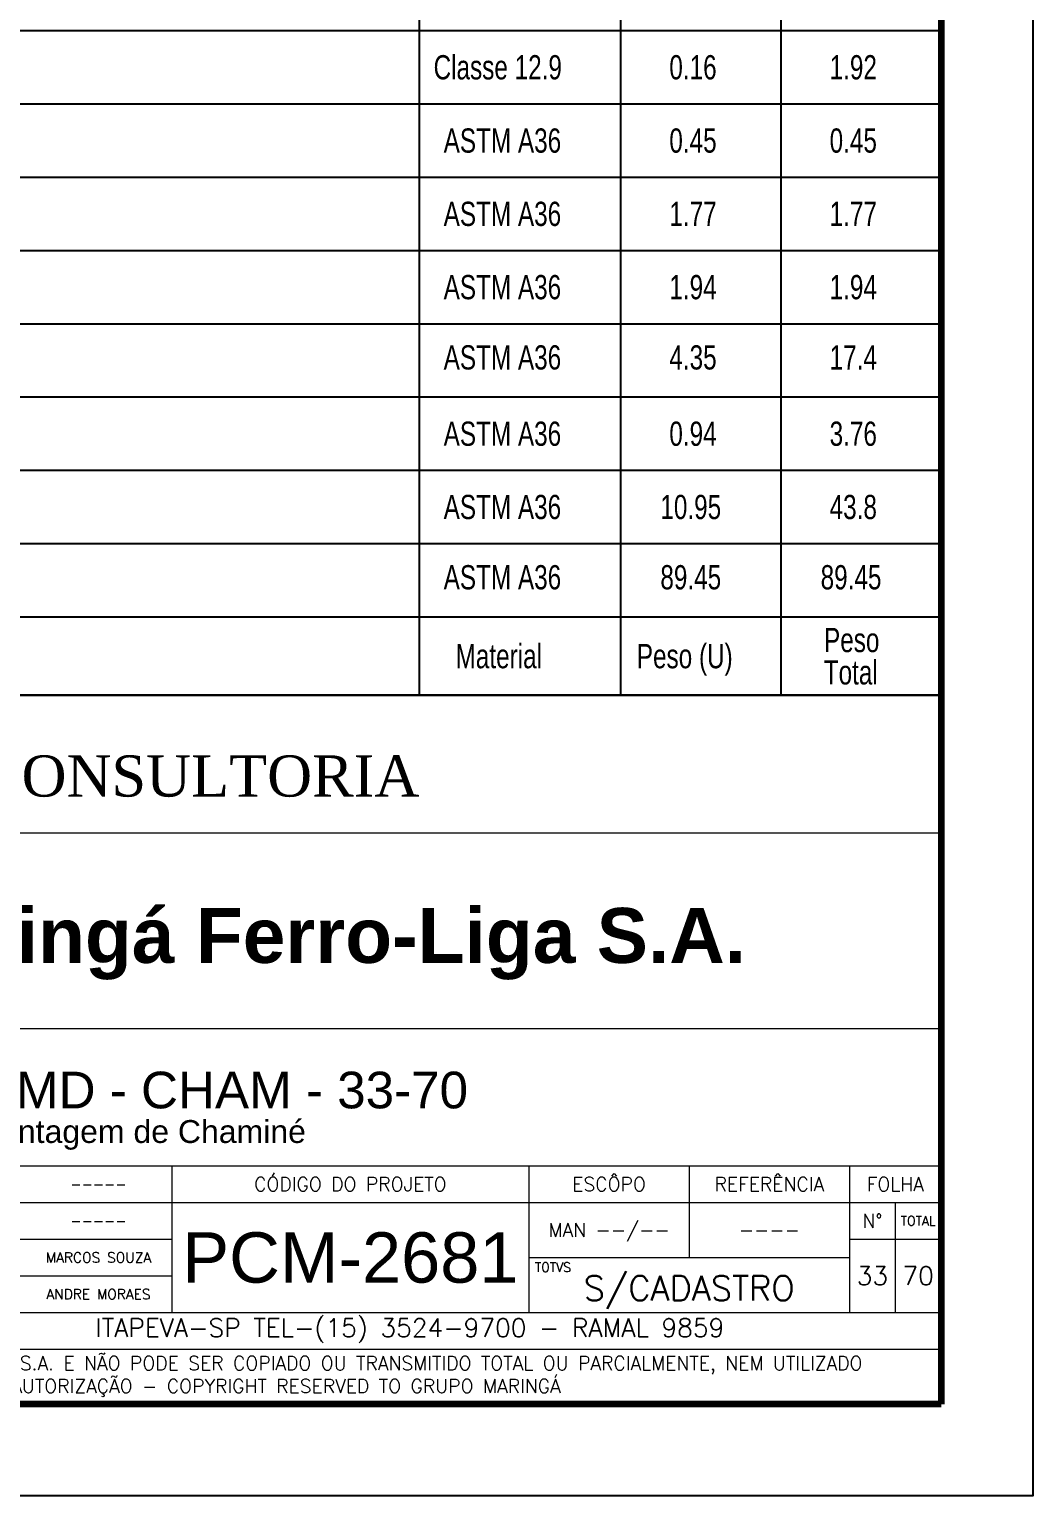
# Model space of a CAD drawing. Header units: millimetres. Extents: x 5983 to 6824, y 1301 to 1895.
# Drawn here: x 6714.7 to 6824.3, y 1300.7 to 1460.8 of the extents above; entities that cross this region are included whole.
import ezdxf
from ezdxf.enums import TextEntityAlignment as Align

# ---------------------------------------------------------------- set-up
doc = ezdxf.new("R2010")
doc.units = ezdxf.units.MM
doc.linetypes.add('SLD-Sólida', pattern=[0])
doc.layers.add('CARIMBO', color=7, linetype='Continuous', lineweight=0)
doc.layers.add('FOLHA', color=7, linetype='Continuous')
doc.layers.add('TEXTO', color=7, linetype='SLD-Sólida')
doc.styles.add('ARIAL', font='arial.ttf', dxfattribs={"height": 3})
doc.styles.add('SLDTEXTSTYLE5', font='TXT', dxfattribs={"width": 0.75})
doc.styles.add('TEXTO 1.5MM', font='romans.shx', dxfattribs={"height": 1.5})
doc.styles.add('TEXTO 2MM', font='ROMANS.SHX', dxfattribs={"height": 2})
doc.styles.add('TIPO 2 - ARIAL', font='arial.ttf', dxfattribs={"height": 3})

# ---------------------------------------------------------------- blocks, each defined once
blk = doc.blocks.new('A$C2c571835')
at = {"layer": 'TEXTO'}
for p, q in [((118, 80.56), (118, 72.56)), ((140, 80.56), (140, 72.56)), ((157.5, 80.56), (157.5, 72.56)), ((175, 80.56), (175, 72.56)), ((27, 72.56), (118, 72.56)), ((118, 72.56), (118, 64.56)), ((118, 72.56), (140, 72.56)), ((140, 72.56), (140, 64.56)), ((140, 72.56), (157.5, 72.56)), ((157.5, 72.56), (157.5, 64.56)), ((157.5, 72.56), (175, 72.56)), ((175, 72.56), (175, 64.56)), ((27, 64.56), (118, 64.56)), ((118, 64.56), (118, 56.56)), ((118, 64.56), (140, 64.56)), ((140, 64.56), (140, 56.56)), ((140, 64.56), (157.5, 64.56)), ((157.5, 64.56), (157.5, 56.56)), ((157.5, 64.56), (175, 64.56)), ((175, 64.56), (175, 56.56)), ((27, 56.56), (118, 56.56)), ((118, 56.56), (118, 48.56)), ((118, 56.56), (140, 56.56)), ((140, 56.56), (140, 48.56)), ((140, 56.56), (157.5, 56.56)), ((157.5, 56.56), (157.5, 48.56)), ((157.5, 56.56), (175, 56.56)), ((175, 56.56), (175, 48.56)), ((27, 48.56), (118, 48.56)), ((118, 48.56), (118, 40.56)), ((118, 48.56), (140, 48.56)), ((140, 48.56), (140, 40.56)), ((140, 48.56), (157.5, 48.56)), ((157.5, 48.56), (157.5, 40.56)), ((157.5, 48.56), (175, 48.56)), ((175, 48.56), (175, 40.56)), ((27, 40.56), (118, 40.56)), ((118, 40.56), (118, 32.56)), ((118, 40.56), (140, 40.56)), ((140, 40.56), (140, 32.56)), ((140, 40.56), (157.5, 40.56)), ((157.5, 40.56), (157.5, 32.56)), ((157.5, 40.56), (175, 40.56)), ((175, 40.56), (175, 32.56)), ((27, 32.56), (118, 32.56)), ((118, 32.56), (118, 24.56)), ((118, 32.56), (140, 32.56)), ((140, 32.56), (140, 24.56)), ((140, 32.56), (157.5, 32.56)), ((157.5, 32.56), (157.5, 24.56)), ((157.5, 32.56), (175, 32.56)), ((175, 32.56), (175, 24.56)), ((27, 24.56), (118, 24.56)), ((118, 24.56), (118, 16.56)), ((118, 24.56), (140, 24.56)), ((140, 24.56), (140, 16.56)), ((140, 24.56), (157.5, 24.56)), ((157.5, 24.56), (157.5, 16.56)), ((157.5, 24.56), (175, 24.56)), ((175, 24.56), (175, 16.56)), ((27, 16.56), (118, 16.56)), ((118, 16.56), (118, 8.56)), ((118, 16.56), (140, 16.56)), ((140, 16.56), (140, 8.56)), ((140, 16.56), (157.5, 16.56)), ((157.5, 16.56), (157.5, 8.56)), ((157.5, 16.56), (175, 16.56)), ((175, 16.56), (175, 8.56)), ((27, 8.56), (118, 8.56)), ((118, 8.56), (118, 0)), ((118, 8.56), (140, 8.56)), ((140, 8.56), (140, 0)), ((140, 8.56), (157.5, 8.56)), ((157.5, 8.56), (157.5, 0)), ((157.5, 8.56), (175, 8.56)), ((175, 8.56), (175, 0)), ((27, 0), (118, 0)), ((118, 0), (140, 0)), ((140, 0), (157.5, 0)), ((157.5, 0), (175, 0))]:
    blk.add_line(p, q, dxfattribs=at)
at = {"layer": 'TEXTO', "linetype": 'SLD-Sólida'}
blk.add_line((175, 0), (0, 0), dxfattribs=at)
at = {"layer": 'TEXTO', "style": 'SLDTEXTSTYLE5', "width": 0.75}
for s, height, p in [('Classe 12.9', 2.6458, (119.59, 67.23)), ('0.16', 2.646, (145.33, 67.23)), ('1.92', 2.646, (162.83, 67.23)), ('ASTM A36', 2.646, (120.69, 59.23)), ('0.45', 2.646, (145.33, 59.23)), ('0.45', 2.646, (162.83, 59.23)), ('ASTM A36', 2.646, (120.69, 51.23)), ('1.77', 2.646, (145.33, 51.23)), ('1.77', 2.646, (162.83, 51.23)), ('ASTM A36', 2.646, (120.69, 43.23)), ('1.94', 2.646, (145.33, 43.23)), ('1.94', 2.646, (162.83, 43.23)), ('ASTM A36', 2.646, (120.69, 35.56)), ('4.35', 2.646, (145.33, 35.56)), ('17.4', 2.646, (162.83, 35.56)), ('ASTM A36', 2.646, (120.69, 27.23)), ('0.94', 2.646, (145.33, 27.23)), ('3.76', 2.646, (162.83, 27.23)), ('ASTM A36', 2.646, (120.69, 19.23)), ('10.95', 2.646, (144.35, 19.23)), ('43.8', 2.646, (162.83, 19.23)), ('ASTM A36', 2.646, (120.69, 11.56)), ('89.45', 2.646, (144.35, 11.56)), ('89.45', 2.646, (161.85, 11.56)), ('Peso', 2.646, (162.22, 4.71)), ('Material', 2.646, (121.99, 2.95)), ('Peso (U)', 2.646, (141.78, 2.95)), ('Total', 2.646, (162.19, 1.18))]:
    blk.add_text(s, height=height, dxfattribs=at).set_placement(p)
blk = doc.blocks.new('CARIMBOO')
at = {"layer": 'CARIMBO', "color": 252, "lineweight": 0}
for p, q in [((656, 51), (831, 51)), ((656, 36), (831, 36)), ((747, 36), (747, 20)), ((786, 36), (786, 20)), ((803.5, 36), (803.5, 26)), ((821, 36), (821, 20)), ((747, 32), (831, 32)), ((826, 32), (826, 20)), ((821, 28), (831, 28)), ((786, 26), (821, 26)), ((715, 20), (831, 20)), ((656, 16), (831, 16))]:
    blk.add_line(p, q, dxfattribs=at)
at = {"layer": 'CARIMBO', "color": 1, "lineweight": 0}
for p, q in [((715, 32), (747, 32)), ((715, 28), (747, 28)), ((715, 24), (747, 24))]:
    blk.add_line(p, q, dxfattribs=at)
at = {"layer": 'CARIMBO', "color": 252, "lineweight": 0}
blk.add_lwpolyline([(656, 72.37), (831, 72.37), (831, 10), (656, 10)], close=True, dxfattribs=at)
at = {"layer": 'CARIMBO', "lineweight": 0}
for s, insert, char_height, width, attachment_point, style in [('{\\fArial|b1|i0|c0|p34;Maringá Ferro-Liga S.A.}', (762.44, 60.23), 6, 141.3466, 5, 'ARIAL'), ('CÓDIGO DO PROJETO', (766.5, 34), 1.5, 39, 5, 'TEXTO 2MM'), ('ESCÔPO', (794.75, 34), 1.5, 39, 5, 'TEXTO 2MM'), ('REFERÊNCIA', (812.25, 34), 1.5, 39, 5, 'TEXTO 2MM'), ('FOLHA', (826, 34), 1.5, 10, 5, 'TEXTO 2MM'), ('N°', (823.5, 30), 1.5, 5, 5, 'TEXTO 2MM'), ('TOTAL', (828.5, 30), 1, 5, 5, 'TEXTO 2MM'), ('\\pxi1.5;TOTVS', (785.15, 25.44), 1, 17.4999, 1, 'TEXTO 2MM'), ('ITAPEVA-SP TEL-(15) 3524-9700 - RAMAL 9859', (773, 18), 2, 115.9998, 5, 'TEXTO 2MM'), ('ESTE DOCUMENTO É DE PROPRIEDADE DA MARINGÁ FERRO-LIGA S.A. E NÃO PODE SER COPIADO OU TRANSMITIDO TOTAL OU PARCIALMENTE, NEM UTILIZADO POR TERCEIROS SEM A DEVIDA AUTORIZAÇÃO - COPYRIGHT RESERVED TO GRUPO MARINGÁ', (743.5, 13), 1.5, 174.9998, 5, 'TEXTO 2MM')]:
    blk.add_mtext(s, dxfattribs=dict(at, insert=insert, char_height=char_height, width=width, attachment_point=attachment_point, style=style))
for tag, height, style, p in [('TÍTULO', 4, 'TIPO 2 - ARIAL', (743.5, 44.28)), ('SUBTÍTULO', 2.5, 'TIPO 2 - ARIAL', (743.5, 39.75)), ('--/--/--', 1.5, 'TEXTO 1.5MM', (673, 34)), ('--/--/--', 1.5, 'TEXTO 1.5MM', (706, 34)), ('-----', 1.1, 'TEXTO 1.5MM', (739, 34)), ('--/--/--', 1.5, 'TEXTO 1.5MM', (673, 30)), ('-/---', 1.5, 'TEXTO 1.5MM', (706, 30)), ('-----', 1.1, 'TEXTO 1.5MM', (739, 30)), ('PCM-0000', 5.5, 'TIPO 2 - ARIAL', (766.5, 26)), ('MAN--/--', 1.5, 'TEXTO 1.5MM', (794.75, 29)), ('-----', 1.5, 'TEXTO 1.5MM', (812.25, 29)), ('--/--/--', 1.5, 'TEXTO 1.5MM', (673, 26)), ('-----', 1.5, 'TEXTO 1.5MM', (706, 26)), ('-----', 1.1, 'TEXTO 1.5MM', (739, 26)), ('00', 2, 'TEXTO 1.5MM', (823.5, 24)), ('00', 2, 'TEXTO 1.5MM', (828.5, 24)), ('DATA', 1.5, 'TEXTO 1.5MM', (673, 22)), ('---------', 2.7, 'TEXTO 1.5MM', (803.5, 22.66)), ('-----', 1.5, 'TEXTO 1.5MM', (706, 22)), ('-----', 1.1, 'TEXTO 1.5MM', (739, 22))]:
    blk.add_attdef(tag, text='', height=height, dxfattribs=dict(at, style=style)).set_placement(p, align=Align.MIDDLE_CENTER)

msp = doc.modelspace()

# ---------------------------------------------------------------- linework, layer by layer
at = {"layer": 'CARIMBO', "color": 252}
msp.add_line((6639.25, 1388.12), (6814.25, 1388.12), dxfattribs=at)
at = {"layer": 'FOLHA', "color": 9, "lineweight": 100}
for p, q in [((6814.25, 1884.75), (6814.25, 1310.75)), ((6814.25, 1310.75), (6008.25, 1310.75))]:
    msp.add_line(p, q, dxfattribs=at)
at = {"layer": 'FOLHA'}
msp.add_lwpolyline([(5983.25, 1894.75), (6824.25, 1894.75), (6824.25, 1300.75), (5983.25, 1300.75)], close=True, dxfattribs=at)

# ---------------------------------------------------------------- block references
msp.add_blockref('A$C2c571835', (6639.25, 1388.12))
ref = msp.add_blockref('CARIMBOO', (5983.25, 1300.75))
ref.add_attrib('-----', 'MARCOS SOUZA', dxfattribs={"layer": 'CARIMBO', "lineweight": 0, "height": 1.1, "style": 'TEXTO 1.5MM'}).set_placement((6722.25, 1326.75), align=Align.MIDDLE_CENTER)
ref.add_attrib('-----', 'ANDRE MORAES', dxfattribs={"layer": 'CARIMBO', "lineweight": 0, "height": 1.1, "style": 'TEXTO 1.5MM'}).set_placement((6722.25, 1322.75), align=Align.MIDDLE_CENTER)
ref.add_attrib('-----', '-----', dxfattribs={"layer": 'CARIMBO', "lineweight": 0, "height": 1.1, "style": 'TEXTO 1.5MM'}).set_placement((6722.25, 1330.75), align=Align.MIDDLE_CENTER)
ref.add_attrib('-----', '-----', dxfattribs={"layer": 'CARIMBO', "lineweight": 0, "height": 1.1, "style": 'TEXTO 1.5MM'}).set_placement((6722.25, 1334.75), align=Align.MIDDLE_CENTER)
ref.add_attrib('00', '33', dxfattribs={"layer": 'CARIMBO', "lineweight": 0, "height": 2, "style": 'TEXTO 1.5MM'}).set_placement((6806.75, 1324.75), align=Align.MIDDLE_CENTER)
ref.add_attrib('-----', '----', dxfattribs={"layer": 'CARIMBO', "lineweight": 0, "height": 1.5, "style": 'TEXTO 1.5MM'}).set_placement((6795.5, 1329.75), align=Align.MIDDLE_CENTER)
ref.add_attrib('UEE--/--', 'MAN --/--', dxfattribs={"layer": 'CARIMBO', "lineweight": 0, "height": 1.5, "style": 'TEXTO 1.5MM'}).set_placement((6778, 1329.75), align=Align.MIDDLE_CENTER)
ref.add_attrib('---------', 'S/CADASTRO', dxfattribs={"layer": 'CARIMBO', "lineweight": 0, "height": 2.7, "style": 'TEXTO 1.5MM'}).set_placement((6786.75, 1323.4), align=Align.MIDDLE_CENTER)
ref.add_attrib('PCM-0000', 'PCM-2681', dxfattribs={"layer": 'CARIMBO', "lineweight": 0, "height": 5.5, "style": 'TIPO 2 - ARIAL'}).set_placement((6749.75, 1326.75), align=Align.MIDDLE_CENTER)
ref.add_attrib('SUBTÍTULO', 'Montagem de Chaminé', dxfattribs={"layer": 'CARIMBO', "lineweight": 0, "height": 2.5, "style": 'TIPO 2 - ARIAL'}).set_placement((6726.75, 1340.5), align=Align.MIDDLE_CENTER)
ref.add_attrib('TÍTULO', 'MRG - QMD - CHAM - 33-70', dxfattribs={"layer": 'CARIMBO', "lineweight": 0, "height": 4, "style": 'TIPO 2 - ARIAL'}).set_placement((6726.75, 1345.03), align=Align.MIDDLE_CENTER)
ref.add_attrib('00', '70', dxfattribs={"layer": 'CARIMBO', "lineweight": 0, "height": 2, "style": 'TEXTO 1.5MM'}).set_placement((6811.75, 1324.75), align=Align.MIDDLE_CENTER)

# ---------------------------------------------------------------- texts
at = {"layer": 'CARIMBO', "insert": (6636.29, 1379.28), "char_height": 4.5, "width": 127.743, "attachment_point": 4, "style": 'TEXTO 2MM'}
msp.add_mtext('\\pxi1;{\\Ftimes|c0;APM ENGENHARIA E CONSULTORIA}', dxfattribs=at)

doc.saveas('drawing.dxf')
